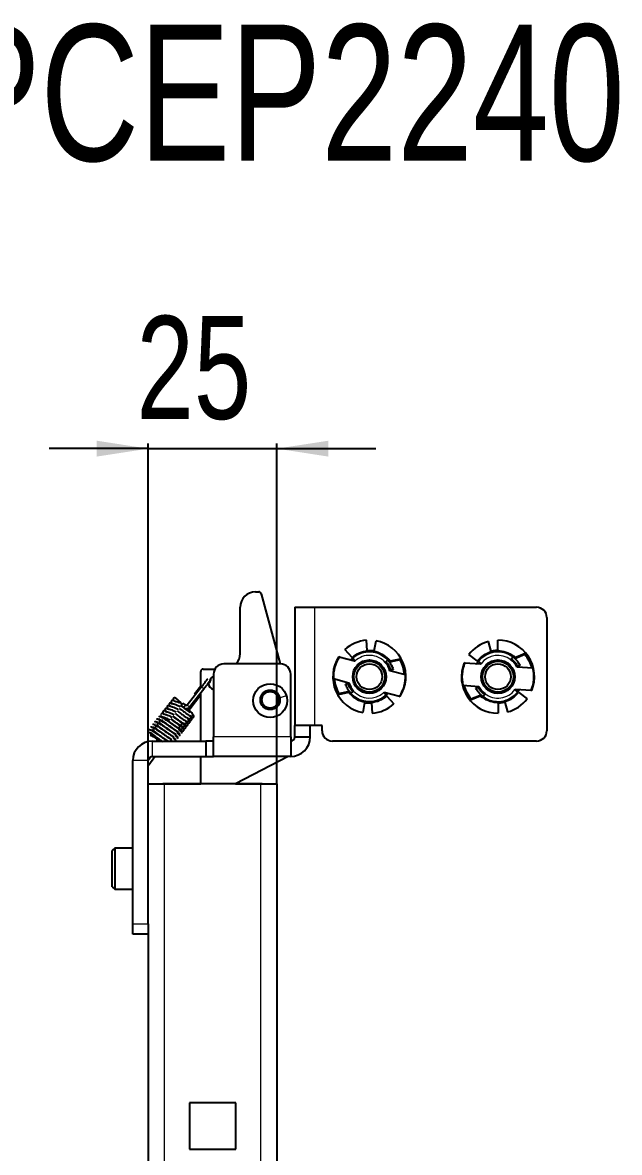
# Model space of a CAD drawing. Header units: millimetres. Extents: x -415 to 617, y -456 to 1988.
# Drawn here: x 99.2 to 215.2, y 1768.7 to 1988.2 of the extents above; entities that cross this region are included whole.
import ezdxf

# ---------------------------------------------------------------- set-up
doc = ezdxf.new("R2010")
doc.units = ezdxf.units.MM
doc.layers.add('FORMAT', color=7, linetype='Continuous')
doc.styles.add('SLDTEXTSTYLE0', font='TXT', dxfattribs={"width": 0.75})
doc.dimstyles.new('SLDDIMSTYLE1', dxfattribs={"dimtxt": 20, "dimasz": 10, "dimexe": 0, "dimexo": 0.0625, "dimgap": 5, "dimtad": 2, "dimdec": 1, "dimrnd": 1e-09, "dimzin": 12, "dimdsep": 46, "dimtxsty": 'SLDTEXTSTYLE0', "dimsah": 1, "dimcen": 0.09, "dimadec": 0, "dimazin": 3, "dimtfac": 1, "dimtmove": 0, "dimatfit": 0, "dimfxl": 0, "dimfrac": 2, "dimtolj": 1, "dimtzin": 12, "dimarcsym": 0})

# ---------------------------------------------------------------- blocks, each defined once
blk = doc.blocks.new('_D_6')
at = {"layer": 'FORMAT'}
for p, q in [((123.6, 1840.35), (123.6, 1906.46)), ((148.6, 1840.35), (148.6, 1906.46)), ((123.6, 1905.46), (104.37, 1905.46)), ((123.6, 1905.46), (148.6, 1905.46)), ((148.6, 1905.46), (167.83, 1905.46))]:
    blk.add_line(p, q, dxfattribs=at)
for points in [[(123.6, 1905.46), (113.6, 1907), (113.6, 1903.92)], [(148.6, 1905.46), (158.6, 1903.92), (158.6, 1907)]]:
    blk.add_solid(points, dxfattribs=at)
at = {"layer": 'FORMAT', "insert": (121.32, 1931.24), "char_height": 20, "attachment_point": 1, "style": 'SLDTEXTSTYLE0'}
blk.add_mtext('25', dxfattribs=at)

msp = doc.modelspace()

# ---------------------------------------------------------------- linework, layer by layer
at = {"color": 7, "linetype": 'Continuous', "lineweight": 25}
for p, q in [((144.48, 1877.64), (145.1, 1877.64)), ((145.58, 1877.27), (149.25, 1863.64)), ((141.48, 1865.64), (141.48, 1874.64)), ((152.1, 1874.64), (152.1, 1851.64)), ((152.1, 1874.64), (155.9, 1874.64)), ((155.9, 1874.64), (199.1, 1874.64)), ((201.1, 1872.64), (201.1, 1850.64)), ((163.22, 1864.89), (161.84, 1866.42)), ((166.19, 1866.24), (166.04, 1868.22)), ((167.48, 1866.2), (166.25, 1866.26)), ((167.53, 1866.17), (167.89, 1868.12)), ((190.26, 1866.07), (189.73, 1867.99)), ((191.52, 1866.27), (190.3, 1866.11)), ((191.58, 1866.25), (191.57, 1868.24)), ((160.76, 1864.93), (160.64, 1865.01)), ((163.72, 1864.14), (160.72, 1864.94)), ((162.92, 1864.35), (163.35, 1864.74)), ((163.22, 1864.89), (163.35, 1864.74)), ((163.35, 1864.74), (163.82, 1864.22)), ((163.69, 1864.37), (163.49, 1864.2)), ((170.2, 1864.39), (169.68, 1863.92)), ((169.79, 1864.02), (169.84, 1864.03)), ((170.35, 1864.52), (170.2, 1864.39)), ((170.35, 1864.52), (170.62, 1864.2)), ((170.37, 1864.14), (172.67, 1864.63)), ((172.56, 1864.41), (170.49, 1863.96)), ((172.56, 1864.41), (172.67, 1864.63)), ((187.58, 1864.2), (185.95, 1865.44)), ((187.38, 1863.61), (187.74, 1864.08)), ((187.58, 1864.2), (187.74, 1864.08)), ((187.74, 1864.08), (188.3, 1863.66)), ((194.54, 1865), (194.11, 1864.44)), ((194.2, 1864.56), (194.25, 1864.58)), ((194.41, 1864.43), (194.22, 1864.35)), ((194.66, 1865.16), (194.54, 1865)), ((194.66, 1865.16), (194.98, 1864.89)), ((194.75, 1864.79), (196.91, 1865.7)), ((196.85, 1865.46), (194.9, 1864.64)), ((196.85, 1865.46), (196.91, 1865.7)), ((133.8, 1858.97), (133.8, 1862.14)), ((134.3, 1862.64), (136.57, 1862.64)), ((149.3, 1863.64), (138.3, 1863.64)), ((169.97, 1863.85), (169.77, 1863.81)), ((173.59, 1861.5), (170.58, 1862.3)), ((171.24, 1862.56), (170.76, 1862.41)), ((185.16, 1863.78), (185.03, 1863.83)), ((188.22, 1863.55), (185.12, 1863.78)), ((188.14, 1863.78), (187.98, 1863.57)), ((188.22, 1863.71), (188.07, 1863.56)), ((198.4, 1862.79), (195.3, 1863.02)), ((195.89, 1863.4), (195.45, 1863.16)), ((136.3, 1861.64), (136.3, 1849.44)), ((151.3, 1849.44), (151.3, 1861.64)), ((159.61, 1860.79), (162.61, 1859.98)), ((161.96, 1859.72), (162.44, 1859.87)), ((133.95, 1859.16), (131.16, 1855.63)), ((131.63, 1855.26), (134.42, 1858.79)), ((131.78, 1854.95), (133.8, 1857.68)), ((133.8, 1859.28), (132.58, 1857.74)), ((133.8, 1848.64), (133.8, 1858)), ((134.42, 1858.79), (134.42, 1858.79)), ((162.83, 1858.14), (160.53, 1857.65)), ((160.53, 1857.65), (160.63, 1857.88)), ((160.63, 1857.88), (162.71, 1858.32)), ((162.85, 1857.76), (162.58, 1858.09)), ((162.85, 1857.76), (162.99, 1857.89)), ((162.99, 1857.89), (163.51, 1858.36)), ((163.23, 1858.43), (163.42, 1858.47)), ((163.4, 1858.26), (163.35, 1858.25)), ((169.84, 1857.54), (169.38, 1858.06)), ((169.47, 1858.15), (172.48, 1857.34)), ((169.51, 1857.91), (169.7, 1858.08)), ((170.28, 1857.93), (169.84, 1857.54)), ((169.98, 1857.39), (169.84, 1857.54)), ((169.98, 1857.39), (171.35, 1855.87)), ((172.43, 1857.35), (172.55, 1857.28)), ((184.79, 1859.5), (187.9, 1859.26)), ((188.45, 1857.49), (186.28, 1856.59)), ((186.34, 1856.83), (188.3, 1857.65)), ((187.3, 1858.89), (187.75, 1859.12)), ((188.54, 1857.12), (188.21, 1857.39)), ((188.66, 1857.28), (189.08, 1857.84)), ((188.79, 1857.85), (188.97, 1857.93)), ((188.99, 1857.72), (188.94, 1857.7)), ((195.46, 1858.2), (194.9, 1858.63)), ((194.97, 1858.57), (195.13, 1858.72)), ((194.98, 1858.73), (198.08, 1858.5)), ((195.06, 1858.51), (195.22, 1858.71)), ((195.81, 1858.67), (195.46, 1858.2)), ((195.62, 1858.08), (195.46, 1858.2)), ((195.62, 1858.08), (197.25, 1856.84)), ((198.04, 1858.5), (198.17, 1858.45)), ((130.04, 1855.5), (130.43, 1855.19)), ((130.8, 1855.66), (130.41, 1855.97)), ((130.43, 1855.19), (130.51, 1855.13)), ((130.88, 1855.6), (130.8, 1855.66)), ((131.16, 1855.63), (131.16, 1855.63)), ((165.67, 1856.11), (165.31, 1854.16)), ((165.72, 1856.08), (166.95, 1856.02)), ((167, 1856.04), (167.16, 1854.06)), ((186.28, 1856.59), (186.34, 1856.83)), ((188.54, 1857.12), (188.66, 1857.28)), ((191.62, 1856.03), (191.62, 1854.04)), ((191.67, 1856.01), (192.89, 1856.17)), ((192.94, 1856.21), (193.46, 1854.29)), ((125.67, 1852.99), (125.72, 1852.94)), ((126.12, 1853.88), (126.07, 1853.84)), ((126.08, 1853.5), (126.13, 1853.45)), ((126.76, 1852.94), (126.75, 1853.08)), ((124.06, 1850.95), (124.11, 1850.9)), ((124.47, 1851.46), (124.51, 1851.41)), ((124.87, 1851.97), (124.92, 1851.92)), ((125.16, 1850.89), (125.14, 1851.04)), ((125.27, 1852.48), (125.32, 1852.43)), ((125.56, 1851.4), (125.54, 1851.55)), ((125.96, 1851.91), (125.94, 1852.06)), ((126.36, 1852.42), (126.34, 1852.57)), ((155.9, 1851.64), (152.1, 1851.64)), ((152.1, 1849.44), (152.1, 1851.64)), ((155.1, 1849.44), (155.1, 1851.64)), ((157.4, 1851.64), (155.9, 1851.64)), ((157.4, 1850.64), (157.4, 1851.64)), ((123.66, 1850.44), (123.71, 1850.39)), ((123.98, 1849.87), (124.03, 1849.83)), ((124.4, 1848.64), (134.8, 1848.64)), ((124.76, 1850.38), (124.74, 1850.52)), ((124.9, 1849.31), (125.29, 1849)), ((125.27, 1848.78), (125.38, 1848.69)), ((125.29, 1849), (125.37, 1848.94)), ((125.4, 1848.66), (125.39, 1848.64)), ((126.02, 1848.64), (126.03, 1848.79)), ((128.21, 1848.62), (128.1, 1848.68)), ((128.18, 1848.69), (128.34, 1848.6)), ((129.55, 1850.14), (129.72, 1850.05)), ((134.8, 1848.64), (134.8, 1845.64)), ((136.3, 1848.64), (134.8, 1848.64)), ((136.3, 1845.64), (136.3, 1849.44)), ((151.3, 1849.44), (151.3, 1845.64)), ((152.1, 1849.44), (155.1, 1849.44)), ((199.1, 1848.64), (159.4, 1848.64)), ((120.6, 1813.14), (120.6, 1844.84)), ((124.12, 1845.59), (123.6, 1844.89)), ((123.6, 1813.14), (123.6, 1844.84)), ((123.66, 1845.16), (123.92, 1845.48)), ((123.71, 1844.03), (124.9, 1845.63)), ((124.4, 1845.64), (134.8, 1845.64)), ((133.8, 1840.34), (133.8, 1845.64)), ((134.8, 1845.64), (136.3, 1845.64)), ((151.3, 1845.64), (136.3, 1845.64)), ((150.8, 1845.64), (140.56, 1840.34)), ((123.6, 1843.88), (123.71, 1844.03)), ((123.71, 1844.03), (123.71, 1844.03)), ((123.6, 1840.34), (126.7, 1840.34)), ((126.7, 1840.35), (126.45, 1840.34)), ((126.7, 1840.35), (133.8, 1840.35)), ((145.5, 1840.34), (126.7, 1840.34)), ((140.58, 1840.35), (145.5, 1840.35)), ((145.5, 1840.34), (148.6, 1840.34)), ((148.6, 1840.34), (148.6, -231.28)), ((117.1, 1827.84), (116.6, 1827.34)), ((116.6, 1820.34), (116.6, 1827.34)), ((120.6, 1827.84), (117.1, 1827.84)), ((117.1, 1827.84), (117.1, 1819.84)), ((116.6, 1820.34), (117.1, 1819.84)), ((117.1, 1819.84), (120.6, 1819.84)), ((120.6, 1811.14), (120.6, 1813.14)), ((123.6, 1813.14), (123.6, 1811.14)), ((123.6, 1811.14), (120.6, 1811.14)), ((123.6, 1811.14), (123.6, -223.66)), ((140.6, 1778.34), (131.6, 1778.34)), ((131.6, 1778.34), (131.6, 1769.34)), ((140.6, 1769.34), (140.6, 1778.34)), ((131.6, 1769.34), (140.6, 1769.34))]:
    msp.add_line(p, q, dxfattribs=at)
at = {"color": 8, "linetype": 'Continuous', "lineweight": 18}
for p, q in [((155.9, 1874.64), (155.9, 1851.64)), ((133.95, 1859.16), (133.95, 1859.16)), ((149.15, 1857.07), (150.46, 1857.48)), ((124.4, 1845.64), (124.4, 1848.64)), ((151.3, 1849.44), (136.3, 1849.44)), ((123.6, 1844.84), (120.6, 1844.84)), ((126.7, 1840.34), (126.7, 1840.35)), ((126.7, 1840.34), (126.7, -219.03)), ((145.5, 1840.34), (145.5, 1840.35)), ((145.5, -234.18), (145.5, 1840.34)), ((120.6, 1813.14), (123.6, 1813.14))]:
    msp.add_line(p, q, dxfattribs=at)
at = {"color": 7, "linetype": 'Continuous', "lineweight": 25, "flags": 128}
for points in [[(130.04, 1855.5), (130.04, 1855.53), (130.06, 1855.59), (130.12, 1855.67), (130.18, 1855.77), (130.26, 1855.85), (130.33, 1855.92), (130.38, 1855.96), (130.41, 1855.97), (130.41, 1855.97)], [(124.89, 1845.64), (124.9, 1845.63), (124.89, 1845.64)]]:
    msp.add_lwpolyline(points, dxfattribs=at)
at = {"color": 8, "linetype": 'Continuous', "lineweight": 18, "flags": 128}
for points in [[(130.43, 1855.19), (130.43, 1855.19), (130.45, 1855.2), (130.49, 1855.25), (130.56, 1855.33), (130.63, 1855.41), (130.7, 1855.51), (130.76, 1855.58), (130.79, 1855.64), (130.8, 1855.66), (130.8, 1855.66)], [(125.4, 1848.66), (125.4, 1848.66), (125.42, 1848.64)]]:
    msp.add_lwpolyline(points, dxfattribs=at)
at = {"color": 7, "linetype": 'Continuous', "lineweight": 25}
for centre, radius in [((166.6, 1861.14), 3.25), ((166.6, 1861.14), 3), ((191.6, 1861.14), 3.25), ((191.6, 1861.14), 3), ((166.6, 1861.14), 2.5), ((191.6, 1861.14), 2.5), ((147.31, 1856.49), 3.3), ((147.3, 1856.64), 1.9), ((147.3, 1856.64), 1.61)]:
    msp.add_circle(centre, radius, dxfattribs=at)
for centre, radius, start, end in [((144.48, 1874.64), 3, 90, 180), ((145.1, 1877.14), 0.5, 15.0795, 90), ((199.1, 1872.64), 2, 0, 90), ((166.6, 1861.14), 7.1, 94.5192, 132.0192), ((166.6, 1861.14), 7.1, 327.0192, 79.5192), ((191.6, 1861.14), 7.1, 105.2121, 142.7121), ((191.6, 1861.14), 7.1, 337.7121, 90.2121), ((138.48, 1865.64), 3, 318.1897, 0), ((166.6, 1861.14), 7.1, 147.0192, 259.5192), ((166.6, 1861.14), 7, 147.1321, 182.9064), ((166.6, 1861.14), 4.85, 42.0192, 132.0192), ((166.6, 1861.14), 4.15, 132.0192, 133.8162), ((166.6, 1861.14), 4.15, 16.2223, 42.0192), ((166.6, 1861.14), 6.8, 3.4511, 28.6836), ((166.6, 1861.14), 7, 2.9064, 29.9064), ((191.6, 1861.14), 4.85, 52.7121, 142.7121), ((191.6, 1861.14), 4.15, 26.9151, 52.7121), ((191.6, 1861.14), 6.8, 14.1439, 39.3765), ((191.6, 1861.14), 7, 13.5992, 40.5992), ((134.3, 1862.14), 0.5, 90, 180), ((138.3, 1861.64), 2, 90, 180), ((149.3, 1861.64), 2, 0, 90), ((191.6, 1861.14), 7.1, 157.7121, 270.2121), ((191.6, 1861.14), 7, 157.825, 193.5992), ((191.6, 1861.14), 4.15, 142.7121, 144.5091), ((191.6, 1861.14), 7, 337.825, 13.5992), ((136.55, 1859.89), 1.25, 180, 258.463), ((136.55, 1859.89), 1.25, 101.537, 137.2226), ((166.6, 1861.14), 7, 182.9064, 209.9064), ((166.6, 1861.14), 6.8, 183.4511, 208.6836), ((166.6, 1861.14), 4.15, 196.2223, 222.0192), ((166.6, 1861.14), 7, 327.1321, 2.9064), ((135.2, 1860.83), 4.05, 229.7314, 232.4533), ((166.6, 1861.14), 4.85, 222.0192, 312.0192), ((166.6, 1861.14), 4.15, 312.0192, 313.8162), ((191.6, 1861.14), 7, 193.5992, 220.5992), ((191.6, 1861.14), 6.8, 194.1439, 219.3765), ((191.6, 1861.14), 4.15, 206.9151, 232.7121), ((191.6, 1861.14), 4.85, 232.7121, 322.7121), ((191.6, 1861.14), 4.15, 322.7121, 324.5091), ((166.6, 1861.14), 7.1, 274.5192, 312.0192), ((191.6, 1861.14), 7.1, 285.2121, 322.7121), ((124.4, 1844.84), 3.8, 90, 180), ((151.3, 1849.44), 0.8, 270, 0), ((151.3, 1849.44), 3.8, 270, 0), ((159.4, 1850.64), 2, 180, 270), ((199.1, 1850.64), 2, 270, 0), ((124.4, 1844.84), 0.8, 90, 180), ((145.5, 1837.25), 3.1, 85.3967, 90)]:
    msp.add_arc(centre, radius, start, end, dxfattribs=at)
at = {"color": 8, "linetype": 'Continuous', "lineweight": 18}
for centre, radius, start, end in [((166.6, 1861.14), 5.05, 94.5192, 132.0192), ((191.6, 1861.14), 5.05, 52.7121, 90.2121), ((166.6, 1861.14), 4.15, 42.0192, 132.0192), ((166.6, 1861.14), 5.05, 42.0192, 79.5192), ((191.6, 1861.14), 5.05, 105.2121, 142.7121), ((191.6, 1861.14), 4.15, 52.7121, 142.7121), ((145, 1872.66), 17.44, 230.7113, 232.6809), ((166.6, 1861.14), 5.05, 222.0192, 259.5192), ((166.6, 1861.14), 4.15, 222.0192, 312.0192), ((166.6, 1861.14), 5.05, 274.5192, 312.0192), ((191.6, 1861.14), 4.15, 232.7121, 322.7121), ((191.6, 1861.14), 5.05, 285.2121, 322.7121), ((128.53, 1857.08), 2.78, 315.5111, 327.8892), ((142.07, 1868.96), 17.22, 230.7026, 232.6978), ((137.33, 1862.88), 9.69, 233.0415, 235.052), ((191.6, 1861.14), 5.05, 232.7121, 270.2121), ((126.31, 1853.69), 0.295, 115.8344, 267.3472), ((124.31, 1850.04), 1.43, 313.3522, 323.8809), ((124.37, 1849.99), 1.45, 313.3721, 323.9619), ((125.25, 1846.31), 2.75, 233.1851, 236.0311)]:
    msp.add_arc(centre, radius, start, end, dxfattribs=at)
at = {"color": 7, "linetype": 'Continuous', "lineweight": 25}
for points, knots in [([(166.05, 1865.96), (166.09, 1866.1), (166.14, 1866.27), (166.23, 1866.21), (166.25, 1866.2)], [0, 0, 0, 0, 0.832234, 1, 1, 1, 1]), ([(167.65, 1865.88), (167.62, 1866.02), (167.59, 1866.2), (167.49, 1866.15), (167.47, 1866.14)], [0, 0, 0, 0, 0.832234, 1, 1, 1, 1]), ([(191.75, 1865.99), (191.7, 1866.13), (191.63, 1866.3), (191.54, 1866.23), (191.53, 1866.21)], [0, 0, 0, 0, 0.832234, 1, 1, 1, 1]), ([(169.83, 1864.05), (170.05, 1863.77), (170.44, 1863.27), (170.66, 1862.68), (170.76, 1862.41)], [0, 0, 0, 0, 0.559785, 1, 1, 1, 1]), ([(170.2, 1864.39), (170.44, 1864.07), (170.87, 1863.51), (171.12, 1862.85), (171.24, 1862.56)], [0, 0, 0, 0, 0.559866, 1, 1, 1, 1]), ([(190.16, 1865.77), (190.18, 1865.92), (190.19, 1866.1), (190.3, 1866.06), (190.31, 1866.05)], [0, 0, 0, 0, 0.8322341, 1, 1, 1, 1]), ([(194.23, 1864.6), (194.5, 1864.37), (194.98, 1863.95), (195.3, 1863.4), (195.45, 1863.16)], [0, 0, 0, 0, 0.559785, 1, 1, 1, 1]), ([(194.54, 1865), (194.83, 1864.73), (195.35, 1864.26), (195.73, 1863.66), (195.89, 1863.4)], [0, 0, 0, 0, 0.559866, 1, 1, 1, 1]), ([(135.1, 1860.7), (135.08, 1860.67), (135, 1860.55), (134.73, 1860.18), (134.35, 1859.67), (134.07, 1859.31), (133.95, 1859.16)], [0, 0, 0, 0, 0.120445, 0.428404, 0.764758, 1, 1, 1, 1]), ([(134.42, 1858.79), (134.51, 1858.9), (134.77, 1859.23), (135.18, 1859.76), (135.55, 1860.28), (135.7, 1860.51), (135.76, 1860.63), (135.78, 1860.69), (135.79, 1860.77), (135.78, 1860.83), (135.77, 1860.85)], [0, 0, 0, 0, 0.122972, 0.357795, 0.597296, 0.840144, 0.906241, 0.947144, 0.977555, 1, 1, 1, 1]), ([(135.31, 1859.77), (135.38, 1859.86), (135.58, 1860.14), (135.68, 1860.32), (135.74, 1860.43), (135.76, 1860.49), (135.77, 1860.56), (135.77, 1860.61), (135.76, 1860.64)], [0, 0, 0, 0, 0.243765, 0.698545, 0.834124, 0.900377, 0.952573, 1, 1, 1, 1]), ([(162.99, 1857.89), (162.76, 1858.21), (162.33, 1858.77), (162.07, 1859.43), (161.96, 1859.72)], [0, 0, 0, 0, 0.559866, 1, 1, 1, 1]), ([(163.37, 1858.23), (163.15, 1858.51), (162.75, 1859.01), (162.53, 1859.61), (162.44, 1859.87)], [0, 0, 0, 0, 0.559785, 1, 1, 1, 1]), ([(188.66, 1857.28), (188.37, 1857.55), (187.84, 1858.02), (187.47, 1858.62), (187.3, 1858.89)], [0, 0, 0, 0, 0.559866, 1, 1, 1, 1]), ([(188.96, 1857.68), (188.69, 1857.92), (188.22, 1858.33), (187.89, 1858.88), (187.75, 1859.12)], [0, 0, 0, 0, 0.559785, 1, 1, 1, 1]), ([(128, 1855.26), (127.94, 1855.31), (127.79, 1855.44), (127.54, 1855.53), (127.35, 1855.5), (127.27, 1855.38), (127.24, 1855.14), (127.38, 1854.96), (127.48, 1854.84)], [0, 0, 0, 0, 0.116662, 0.277125, 0.500752, 0.620068, 0.749961, 1, 1, 1, 1]), ([(128.4, 1855.77), (128.34, 1855.82), (128.2, 1855.95), (127.95, 1856.04), (127.75, 1856.01), (127.67, 1855.89), (127.64, 1855.65), (127.79, 1855.47), (127.88, 1855.35)], [0, 0, 0, 0, 0.116786, 0.27723, 0.500813, 0.620123, 0.750026, 1, 1, 1, 1]), ([(127.98, 1855.37), (128, 1855.37), (128.03, 1855.36), (128.34, 1855.31), (128.83, 1855.11), (129.23, 1854.91), (129.44, 1854.8)], [0, 0, 0, 0, 0.148836, 0.396558, 0.683727, 1, 1, 1, 1]), ([(128.73, 1856.34), (128.7, 1856.37), (128.58, 1856.48), (128.35, 1856.55), (128.16, 1856.52), (128.07, 1856.4), (128.04, 1856.16), (128.19, 1855.98), (128.28, 1855.87)], [0, 0, 0, 0, 0.073377, 0.241712, 0.476268, 0.601454, 0.737769, 1, 1, 1, 1]), ([(128.39, 1855.88), (128.4, 1855.88), (128.44, 1855.87), (128.75, 1855.81), (129.23, 1855.62), (129.63, 1855.42), (129.84, 1855.31)], [0, 0, 0, 0, 0.149242, 0.397523, 0.685271, 1, 1, 1, 1]), ([(130.09, 1855.8), (129.85, 1856.1), (129.51, 1856.55), (129.06, 1856.94), (128.75, 1857.06), (128.56, 1857.03), (128.47, 1856.91), (128.44, 1856.67), (128.59, 1856.49), (128.68, 1856.38)], [0, 0, 0, 0, 0.298435, 0.437746, 0.539892, 0.682205, 0.758172, 0.840902, 1, 1, 1, 1]), ([(128.78, 1856.4), (128.77, 1856.4), (128.75, 1856.38), (128.85, 1856.39), (129.15, 1856.32), (129.47, 1856.2), (129.68, 1856.1), (129.7, 1856.09)], [0, 0, 0, 0, 0.021612, 0.277034, 0.594005, 0.961278, 1, 1, 1, 1]), ([(130.29, 1855.73), (130.17, 1855.84), (129.97, 1856.01), (129.8, 1856.16), (129.73, 1856.22)], [0, 0, 0, 0, 0.5956653, 1, 1, 1, 1]), ([(131.78, 1854.1), (131.76, 1854.13), (131.73, 1854.21), (131.5, 1854.38), (131.19, 1854.61), (130.85, 1854.85), (130.45, 1855.14), (130.16, 1855.35), (130.01, 1855.46)], [0, 0, 0, 0, 0.134267, 0.352185, 0.489336, 0.645657, 0.817803, 1, 1, 1, 1]), ([(130.51, 1855.13), (130.6, 1855.07), (130.77, 1854.97), (131.08, 1854.94), (131.37, 1855.02), (131.55, 1855.16), (131.62, 1855.25), (131.63, 1855.26)], [0, 0, 0, 0, 0.241852, 0.482958, 0.724075, 0.954441, 1, 1, 1, 1]), ([(131.16, 1855.63), (131.15, 1855.61), (131.11, 1855.58), (131.04, 1855.55), (130.96, 1855.56), (130.91, 1855.58), (130.89, 1855.6), (130.88, 1855.6)], [0, 0, 0, 0, 0.241711, 0.48172, 0.722059, 0.953296, 1, 1, 1, 1]), ([(165.55, 1856.41), (165.58, 1856.26), (165.61, 1856.08), (165.71, 1856.13), (165.72, 1856.14)], [0, 0, 0, 0, 0.832234, 1, 1, 1, 1]), ([(167.15, 1856.32), (167.11, 1856.18), (167.06, 1856.01), (166.96, 1856.07), (166.95, 1856.08)], [0, 0, 0, 0, 0.832234, 1, 1, 1, 1]), ([(191.45, 1856.29), (191.5, 1856.15), (191.56, 1855.99), (191.65, 1856.06), (191.67, 1856.07)], [0, 0, 0, 0, 0.832234, 1, 1, 1, 1]), ([(193.03, 1856.51), (193.02, 1856.36), (193, 1856.18), (192.9, 1856.23), (192.88, 1856.23)], [0, 0, 0, 0, 0.8322341, 1, 1, 1, 1]), ([(129.67, 1850.98), (129.64, 1851), (129.58, 1851.02), (129.39, 1851.14), (129.14, 1851.3), (128.81, 1851.53), (128.42, 1851.81), (127.95, 1852.15), (127.4, 1852.54), (126.82, 1852.91), (126.33, 1853.18), (125.97, 1853.34), (125.7, 1853.43), (125.68, 1853.36), (125.67, 1853.33)], [0, 0, 0, 0, 0.070834, 0.14046, 0.204799, 0.262083, 0.352331, 0.418393, 0.506857, 0.631338, 0.705759, 0.792061, 0.890442, 1, 1, 1, 1]), ([(125.69, 1852.96), (125.77, 1852.89), (125.93, 1852.76), (126.21, 1852.63), (126.34, 1852.57)], [0, 0, 0, 0, 0.505287, 1, 1, 1, 1]), ([(126.1, 1853.47), (126.18, 1853.4), (126.34, 1853.26), (126.74, 1853.09), (127.15, 1852.88), (127.46, 1852.7), (127.62, 1852.61)], [0, 0, 0, 0, 0.25864, 0.513489, 0.757273, 1, 1, 1, 1]), ([(126.5, 1853.92), (126.48, 1853.94), (126.43, 1853.97), (126.37, 1853.99), (126.3, 1853.99), (126.22, 1853.97), (126.15, 1853.94), (126.12, 1853.91), (126.11, 1853.9)], [0, 0, 0, 0, 0.16821, 0.334597, 0.492682, 0.639712, 0.895455, 1, 1, 1, 1]), ([(126.79, 1853.73), (126.72, 1853.79), (126.58, 1853.92), (126.35, 1854), (126.24, 1853.96), (126.19, 1853.95)], [0, 0, 0, 0, 0.263202, 0.622339, 1, 1, 1, 1]), ([(126.43, 1853.4), (126.39, 1853.38), (126.31, 1853.33), (126.41, 1853.34), (126.71, 1853.27), (127.21, 1853.08), (127.61, 1852.87), (127.83, 1852.76)], [0, 0, 0, 0, 0.186775, 0.339781, 0.529853, 0.7504, 1, 1, 1, 1]), ([(127.19, 1854.24), (127.13, 1854.3), (126.98, 1854.43), (126.73, 1854.51), (126.54, 1854.48), (126.46, 1854.36), (126.43, 1854.12), (126.57, 1853.95), (126.66, 1853.85)], [0, 0, 0, 0, 0.118567, 0.282042, 0.509898, 0.631431, 0.76371, 1, 1, 1, 1]), ([(126.77, 1853.84), (126.78, 1853.84), (126.82, 1853.84), (127.12, 1853.78), (127.61, 1853.59), (128.02, 1853.38), (128.23, 1853.27)], [0, 0, 0, 0, 0.147088, 0.393301, 0.678923, 1, 1, 1, 1]), ([(127.59, 1854.75), (127.53, 1854.81), (127.39, 1854.94), (127.14, 1855.02), (126.95, 1854.99), (126.86, 1854.87), (126.84, 1854.62), (126.98, 1854.45), (127.08, 1854.33)], [0, 0, 0, 0, 0.116537, 0.277021, 0.500692, 0.620012, 0.749896, 1, 1, 1, 1]), ([(127.17, 1854.35), (127.19, 1854.35), (127.22, 1854.35), (127.53, 1854.29), (128.02, 1854.09), (128.42, 1853.89), (128.63, 1853.78)], [0, 0, 0, 0, 0.148028, 0.394639, 0.680654, 1, 1, 1, 1]), ([(127.58, 1854.86), (127.59, 1854.86), (127.63, 1854.86), (127.93, 1854.8), (128.42, 1854.6), (128.83, 1854.4), (129.04, 1854.29)], [0, 0, 0, 0, 0.148432, 0.395597, 0.682188, 1, 1, 1, 1]), ([(128.03, 1852.95), (128.25, 1852.79), (128.68, 1852.48), (129.27, 1852.07), (129.71, 1851.77), (130.09, 1851.54), (130.32, 1851.43), (130.5, 1851.45), (130.6, 1851.53), (130.67, 1851.65), (130.66, 1851.81), (130.6, 1851.94), (130.46, 1852.07), (130.46, 1852.08)], [0, 0, 0, 0, 0.153363, 0.296153, 0.417346, 0.518269, 0.67301, 0.725203, 0.759423, 0.790284, 0.841817, 0.997129, 1, 1, 1, 1]), ([(130.02, 1851.72), (130.03, 1851.72), (130.07, 1851.76), (130.22, 1852.02), (130.11, 1852.16), (129.88, 1852.35), (129.57, 1852.58), (129.23, 1852.82), (128.83, 1853.11), (128.54, 1853.31), (128.4, 1853.42)], [0, 0, 0, 0, 0.06549, 0.304753, 0.416324, 0.564262, 0.657467, 0.763613, 0.880393, 1, 1, 1, 1]), ([(128.43, 1853.46), (128.66, 1853.29), (129.09, 1852.98), (129.67, 1852.57), (130.11, 1852.28), (130.49, 1852.04), (130.72, 1851.94), (130.9, 1851.96), (131, 1852.04), (131.07, 1852.16), (131.06, 1852.33), (131, 1852.45), (130.86, 1852.58), (130.86, 1852.59)], [0, 0, 0, 0, 0.154222, 0.297017, 0.418176, 0.519128, 0.673905, 0.726098, 0.760317, 0.791174, 0.842698, 0.998007, 1, 1, 1, 1]), ([(128.84, 1853.97), (129.06, 1853.8), (129.49, 1853.49), (130.08, 1853.08), (130.52, 1852.78), (130.9, 1852.55), (131.13, 1852.45), (131.3, 1852.47), (131.4, 1852.55), (131.47, 1852.67), (131.46, 1852.84), (131.4, 1852.96), (131.27, 1853.09), (131.26, 1853.1)], [0, 0, 0, 0, 0.15508, 0.29788, 0.419005, 0.519987, 0.674799, 0.726992, 0.761209, 0.792065, 0.843578, 0.998885, 1, 1, 1, 1]), ([(129.24, 1854.48), (129.47, 1854.31), (129.9, 1854), (130.49, 1853.59), (130.92, 1853.29), (131.3, 1853.06), (131.53, 1852.96), (131.71, 1852.98), (131.81, 1853.06), (131.87, 1853.18), (131.86, 1853.35), (131.81, 1853.47), (131.67, 1853.61), (131.67, 1853.61)], [0, 0, 0, 0, 0.155938, 0.298743, 0.419834, 0.520845, 0.675692, 0.727886, 0.762101, 0.792954, 0.844457, 0.999762, 1, 1, 1, 1]), ([(129.64, 1854.99), (129.87, 1854.82), (130.3, 1854.51), (130.89, 1854.1), (131.33, 1853.8), (131.71, 1853.57), (131.94, 1853.47), (132.11, 1853.49), (132.21, 1853.57), (132.28, 1853.69), (132.27, 1853.86), (132.1, 1854.11), (131.69, 1854.51), (131.32, 1854.84), (131.16, 1854.98)], [0, 0, 0, 0, 0.1205359, 0.230319, 0.3233794, 0.4010551, 0.5201186, 0.5602418, 0.5865433, 0.6102589, 0.649844, 0.7692325, 0.8974855, 1, 1, 1, 1]), ([(131.45, 1852.78), (131.45, 1852.78), (131.62, 1852.69), (131.76, 1852.64), (131.94, 1852.67), (132.04, 1852.75), (132.1, 1852.87), (132.09, 1853.03), (131.98, 1853.18), (131.89, 1853.29)], [0, 0, 0, 0, 0.004376, 0.328637, 0.438627, 0.511376, 0.576808, 0.684045, 1, 1, 1, 1]), ([(131.47, 1854.7), (131.48, 1854.71), (131.59, 1854.74), (131.69, 1854.84), (131.77, 1854.93), (131.78, 1854.95)], [0, 0, 0, 0, 0.133594, 0.857024, 1, 1, 1, 1]), ([(131.85, 1853.3), (131.98, 1853.24), (132.15, 1853.16), (132.32, 1853.19), (132.42, 1853.27), (132.49, 1853.39), (132.47, 1853.56), (132.37, 1853.73), (132.16, 1853.92), (132.1, 1853.97)], [0, 0, 0, 0, 0.285253, 0.383035, 0.447706, 0.505871, 0.601187, 0.885791, 1, 1, 1, 1]), ([(127.3, 1848.64), (127.23, 1848.68), (127.1, 1848.77), (126.78, 1848.99), (126.39, 1849.27), (125.92, 1849.61), (125.36, 1850), (124.79, 1850.37), (124.3, 1850.64), (123.95, 1850.8), (123.69, 1850.88), (123.67, 1850.81), (123.66, 1850.78)], [0, 0, 0, 0, 0.062108, 0.129924, 0.236653, 0.315079, 0.419967, 0.567307, 0.655413, 0.757825, 0.874412, 1, 1, 1, 1]), ([(128.05, 1848.94), (128.03, 1848.96), (127.97, 1848.98), (127.77, 1849.11), (127.52, 1849.27), (127.19, 1849.5), (126.8, 1849.78), (126.32, 1850.12), (125.77, 1850.51), (125.2, 1850.88), (124.71, 1851.15), (124.36, 1851.31), (124.09, 1851.39), (124.07, 1851.32), (124.06, 1851.29)], [0, 0, 0, 0, 0.073219, 0.142955, 0.207336, 0.264609, 0.354761, 0.420957, 0.509511, 0.633948, 0.708354, 0.794802, 0.893243, 1, 1, 1, 1]), ([(128.46, 1849.45), (128.43, 1849.47), (128.37, 1849.49), (128.17, 1849.62), (127.93, 1849.78), (127.59, 1850.01), (127.2, 1850.28), (126.73, 1850.63), (126.18, 1851.02), (125.61, 1851.38), (125.11, 1851.65), (124.76, 1851.82), (124.5, 1851.9), (124.47, 1851.83), (124.46, 1851.8)], [0, 0, 0, 0, 0.072622, 0.142331, 0.206702, 0.263977, 0.354153, 0.420316, 0.508847, 0.633296, 0.707705, 0.794116, 0.892543, 1, 1, 1, 1]), ([(124.55, 1850.96), (124.52, 1850.92), (124.48, 1850.86), (124.67, 1850.58), (125.01, 1850.31), (125.46, 1850), (125.99, 1849.62), (126.53, 1849.23), (126.99, 1848.91), (127.24, 1848.74), (127.33, 1848.68), (127.34, 1848.68)], [0, 0, 0, 0, 0.175544, 0.32281, 0.440155, 0.530953, 0.646365, 0.797463, 0.890809, 0.997094, 1, 1, 1, 1]), ([(124.74, 1851.24), (124.75, 1851.23), (124.84, 1851.16), (125, 1851.1), (125.14, 1851.04)], [0, 0, 0, 0, 0.061642, 1, 1, 1, 1]), ([(128.86, 1849.96), (128.83, 1849.98), (128.78, 1850), (128.58, 1850.12), (128.33, 1850.29), (128, 1850.52), (127.61, 1850.79), (127.14, 1851.13), (126.58, 1851.52), (126.01, 1851.89), (125.52, 1852.16), (125.16, 1852.33), (124.9, 1852.41), (124.88, 1852.34), (124.86, 1852.31)], [0, 0, 0, 0, 0.072026, 0.141707, 0.206067, 0.263346, 0.353545, 0.419675, 0.508183, 0.632643, 0.707056, 0.793431, 0.891842, 1, 1, 1, 1]), ([(124.95, 1851.47), (124.93, 1851.43), (124.88, 1851.37), (125.08, 1851.09), (125.42, 1850.82), (125.87, 1850.5), (126.4, 1850.13), (126.93, 1849.74), (127.4, 1849.41), (127.76, 1849.17), (128.06, 1848.98), (128.15, 1848.93), (128.2, 1848.91)], [0, 0, 0, 0, 0.1427499, 0.2619936, 0.3570662, 0.4306182, 0.5240847, 0.6464493, 0.7220785, 0.8081681, 0.9021378, 1, 1, 1, 1]), ([(125.14, 1851.75), (125.15, 1851.74), (125.24, 1851.67), (125.4, 1851.61), (125.54, 1851.55)], [0, 0, 0, 0, 0.062159, 1, 1, 1, 1]), ([(129.26, 1850.47), (129.23, 1850.49), (129.18, 1850.51), (128.98, 1850.63), (128.74, 1850.8), (128.41, 1851.02), (128.02, 1851.3), (127.54, 1851.64), (126.99, 1852.03), (126.42, 1852.4), (125.93, 1852.67), (125.57, 1852.83), (125.3, 1852.92), (125.28, 1852.85), (125.27, 1852.82)], [0, 0, 0, 0, 0.07143, 0.141083, 0.205433, 0.262714, 0.352938, 0.419034, 0.50752, 0.631991, 0.706407, 0.792746, 0.891142, 1, 1, 1, 1]), ([(125.36, 1851.98), (125.33, 1851.94), (125.28, 1851.88), (125.48, 1851.6), (125.83, 1851.33), (126.27, 1851.01), (126.8, 1850.63), (127.34, 1850.25), (127.8, 1849.92), (128.16, 1849.68), (128.46, 1849.49), (128.56, 1849.44), (128.6, 1849.42)], [0, 0, 0, 0, 0.143336, 0.262559, 0.357673, 0.431245, 0.524711, 0.647074, 0.722736, 0.80884, 0.9028, 1, 1, 1, 1]), ([(125.55, 1852.26), (125.55, 1852.26), (125.64, 1852.18), (125.8, 1852.12), (125.94, 1852.06)], [0, 0, 0, 0, 0.062662, 1, 1, 1, 1]), ([(125.76, 1852.49), (125.73, 1852.45), (125.69, 1852.39), (125.89, 1852.1), (126.23, 1851.84), (126.68, 1851.52), (127.21, 1851.14), (127.74, 1850.76), (128.21, 1850.43), (128.57, 1850.19), (128.87, 1850), (128.96, 1849.95), (129.01, 1849.93)], [0, 0, 0, 0, 0.1439216, 0.2631249, 0.3582809, 0.4318714, 0.5253369, 0.6476999, 0.7233932, 0.8095128, 0.9034626, 1, 1, 1, 1]), ([(126.15, 1852.84), (126.2, 1852.76), (126.29, 1852.62), (126.64, 1852.34), (127.09, 1852.03), (127.62, 1851.65), (128.15, 1851.26), (128.62, 1850.94), (128.98, 1850.7), (129.27, 1850.51), (129.36, 1850.46), (129.41, 1850.44)], [0, 0, 0, 0, 0.1370882, 0.2486553, 0.3349212, 0.4444563, 0.5878586, 0.6766041, 0.7775484, 0.8876401, 1, 1, 1, 1]), ([(127.63, 1852.44), (127.85, 1852.28), (128.28, 1851.97), (128.86, 1851.56), (129.3, 1851.26), (129.68, 1851.03), (129.92, 1850.92), (130.09, 1850.94), (130.19, 1851.02), (130.26, 1851.14), (130.26, 1851.3), (130.2, 1851.42), (130.06, 1851.56), (130.05, 1851.57)], [0, 0, 0, 0, 0.152505, 0.295288, 0.416515, 0.51741, 0.672115, 0.724307, 0.758529, 0.789392, 0.840935, 0.99625, 1, 1, 1, 1]), ([(129.62, 1851.21), (129.63, 1851.21), (129.67, 1851.25), (129.82, 1851.51), (129.71, 1851.66), (129.48, 1851.84), (129.16, 1852.07), (128.82, 1852.32), (128.42, 1852.6), (128.14, 1852.8), (128, 1852.91)], [0, 0, 0, 0, 0.065581, 0.305104, 0.416757, 0.564843, 0.658165, 0.764421, 0.881295, 1, 1, 1, 1]), ([(129.42, 1850.97), (129.48, 1850.94), (129.66, 1850.82), (129.97, 1850.65), (130.21, 1850.55), (130.39, 1850.58), (130.49, 1850.66), (130.55, 1850.78), (130.54, 1850.95), (130.48, 1851.06), (130.34, 1851.2), (130.34, 1851.2)], [0, 0, 0, 0, 0.072256, 0.233409, 0.481096, 0.565186, 0.620818, 0.670861, 0.752913, 0.997672, 1, 1, 1, 1]), ([(129.77, 1850.53), (129.8, 1850.55), (129.86, 1850.59), (129.77, 1850.81), (129.64, 1850.99), (129.53, 1851.12), (129.52, 1851.13)], [0, 0, 0, 0, 0.332523, 0.65538, 0.968405, 1, 1, 1, 1]), ([(129.96, 1850.61), (129.93, 1850.62), (129.87, 1850.64), (129.71, 1850.73), (129.57, 1850.82), (129.52, 1850.85)], [0, 0, 0, 0, 0.410841, 0.814741, 1, 1, 1, 1]), ([(129.59, 1851.01), (129.61, 1851), (129.66, 1850.99), (129.69, 1850.97), (129.7, 1850.95)], [0, 0, 0, 0, 0.426986, 1, 1, 1, 1]), ([(130.25, 1851.24), (130.27, 1851.23), (130.44, 1851.13), (130.6, 1851.08), (130.78, 1851.1), (130.87, 1851.18), (130.94, 1851.3), (130.93, 1851.47), (130.87, 1851.59), (130.73, 1851.72), (130.73, 1851.72)], [0, 0, 0, 0, 0.026667, 0.341775, 0.448732, 0.519486, 0.583132, 0.687475, 0.998784, 1, 1, 1, 1]), ([(130.65, 1851.75), (130.66, 1851.75), (130.83, 1851.65), (130.98, 1851.6), (131.16, 1851.63), (131.26, 1851.7), (131.33, 1851.82), (131.32, 1851.99), (131.2, 1852.13), (131.12, 1852.24)], [0, 0, 0, 0, 0.019383, 0.33748, 0.445428, 0.516833, 0.581062, 0.68635, 1, 1, 1, 1]), ([(131.05, 1852.27), (131.06, 1852.26), (131.22, 1852.17), (131.37, 1852.12), (131.55, 1852.15), (131.65, 1852.22), (131.71, 1852.35), (131.71, 1852.51), (131.59, 1852.66), (131.5, 1852.76)], [0, 0, 0, 0, 0.0119545, 0.3331035, 0.442062, 0.5141322, 0.5789571, 0.6852096, 1, 1, 1, 1]), ([(123.68, 1850.41), (123.76, 1850.34), (123.92, 1850.2), (124.2, 1850.08), (124.34, 1850.01)], [0, 0, 0, 0, 0.5131341, 1, 1, 1, 1]), ([(124, 1849.84), (124.09, 1849.77), (124.25, 1849.64), (124.54, 1849.53), (124.68, 1849.47)], [0, 0, 0, 0, 0.5148804, 1, 1, 1, 1]), ([(124.13, 1850.31), (124.12, 1850.31), (124.12, 1850.27), (124.28, 1850.06), (124.61, 1849.81), (125.06, 1849.49), (125.58, 1849.11), (126.05, 1848.78), (126.3, 1848.6), (126.36, 1848.56)], [0, 0, 0, 0, 0.012735, 0.231791, 0.406235, 0.541237, 0.712882, 0.937603, 1, 1, 1, 1]), ([(124.44, 1849.75), (124.44, 1849.75), (124.43, 1849.71), (124.59, 1849.52), (124.92, 1849.28), (125.21, 1849.09), (125.33, 1849.01)], [0, 0, 0, 0, 0.016293, 0.431071, 0.761426, 1, 1, 1, 1]), ([(125.37, 1848.94), (125.38, 1848.92), (125.42, 1848.89), (125.44, 1848.81), (125.44, 1848.74), (125.42, 1848.68), (125.4, 1848.66), (125.4, 1848.66)], [0, 0, 0, 0, 0.241895, 0.484471, 0.726557, 0.955709, 1, 1, 1, 1]), ([(127.98, 1848.97), (128, 1848.96), (128.04, 1848.95), (128.07, 1848.93), (128.09, 1848.91)], [0, 0, 0, 0, 0.425063, 1, 1, 1, 1]), ([(128.2, 1848.64), (128.19, 1848.68), (128.17, 1848.76), (128.06, 1848.89), (128.01, 1848.96)], [0, 0, 0, 0, 0.504298, 1, 1, 1, 1]), ([(128.39, 1849.48), (128.4, 1849.47), (128.45, 1849.46), (128.48, 1849.44), (128.49, 1849.42)], [0, 0, 0, 0, 0.426495, 1, 1, 1, 1]), ([(128.57, 1849), (128.59, 1849.02), (128.65, 1849.07), (128.59, 1849.24), (128.46, 1849.41), (128.41, 1849.47)], [0, 0, 0, 0, 0.377296, 0.752518, 1, 1, 1, 1]), ([(128.8, 1849.04), (128.77, 1849.05), (128.71, 1849.07), (128.56, 1849.16), (128.49, 1849.2)], [0, 0, 0, 0, 0.511282, 1, 1, 1, 1]), ([(128.58, 1849.21), (128.65, 1849.17), (128.83, 1849.06), (128.91, 1849.03), (128.95, 1849.01)], [0, 0, 0, 0, 0.381464, 1, 1, 1, 1]), ([(128.72, 1849.06), (128.74, 1849.06), (128.79, 1849.05), (128.82, 1849.02), (128.84, 1849.01)], [0, 0, 0, 0, 0.440988, 1, 1, 1, 1]), ([(128.94, 1848.61), (128.96, 1848.63), (129.02, 1848.68), (128.95, 1848.84), (128.83, 1849), (128.78, 1849.05)], [0, 0, 0, 0, 0.38733, 0.771624, 1, 1, 1, 1]), ([(128.79, 1849.99), (128.81, 1849.98), (128.85, 1849.97), (128.88, 1849.95), (128.9, 1849.93)], [0, 0, 0, 0, 0.427242, 1, 1, 1, 1]), ([(128.97, 1849.51), (129, 1849.53), (129.05, 1849.58), (128.99, 1849.75), (128.86, 1849.92), (128.81, 1849.98)], [0, 0, 0, 0, 0.3798732, 0.7546269, 1, 1, 1, 1]), ([(129.18, 1849.56), (129.16, 1849.57), (129.1, 1849.59), (128.95, 1849.68), (128.88, 1849.72)], [0, 0, 0, 0, 0.519279, 1, 1, 1, 1]), ([(128.97, 1849.97), (128.95, 1849.98), (128.92, 1850.01), (128.9, 1850.05), (128.89, 1850.07)], [0, 0, 0, 0, 0.541197, 1, 1, 1, 1]), ([(128.98, 1849.72), (129.04, 1849.68), (129.22, 1849.58), (129.29, 1849.55), (129.34, 1849.53)], [0, 0, 0, 0, 0.36803, 1, 1, 1, 1]), ([(129.01, 1849.57), (129.03, 1849.58), (129.07, 1849.59), (129.14, 1849.58), (129.21, 1849.57), (129.25, 1849.54), (129.27, 1849.53)], [0, 0, 0, 0, 0.21229, 0.467526, 0.736213, 1, 1, 1, 1]), ([(129.11, 1849.58), (129.13, 1849.58), (129.17, 1849.57), (129.21, 1849.55), (129.22, 1849.53)], [0, 0, 0, 0, 0.441798, 1, 1, 1, 1]), ([(129.32, 1849.13), (129.35, 1849.16), (129.4, 1849.2), (129.34, 1849.37), (129.21, 1849.52), (129.16, 1849.57)], [0, 0, 0, 0, 0.3899368, 0.7737102, 1, 1, 1, 1]), ([(129.19, 1850.5), (129.21, 1850.49), (129.25, 1850.48), (129.28, 1850.46), (129.3, 1850.44)], [0, 0, 0, 0, 0.42738, 1, 1, 1, 1]), ([(129.37, 1850.02), (129.4, 1850.04), (129.46, 1850.09), (129.39, 1850.26), (129.27, 1850.43), (129.22, 1850.49)], [0, 0, 0, 0, 0.382442, 0.756726, 1, 1, 1, 1]), ([(129.57, 1850.08), (129.54, 1850.1), (129.49, 1850.11), (129.35, 1850.2), (129.28, 1850.24)], [0, 0, 0, 0, 0.527758, 1, 1, 1, 1]), ([(129.42, 1850.1), (129.43, 1850.1), (129.47, 1850.11), (129.52, 1850.11), (129.59, 1850.09), (129.64, 1850.06), (129.66, 1850.05)], [0, 0, 0, 0, 0.122445, 0.407654, 0.707892, 1, 1, 1, 1]), ([(129.5, 1850.11), (129.52, 1850.1), (129.56, 1850.09), (129.59, 1850.07), (129.61, 1850.06)], [0, 0, 0, 0, 0.4420195, 1, 1, 1, 1]), ([(129.71, 1849.66), (129.74, 1849.68), (129.79, 1849.72), (129.72, 1849.89), (129.6, 1850.04), (129.55, 1850.1)], [0, 0, 0, 0, 0.392535, 0.775786, 1, 1, 1, 1]), ([(129.83, 1850.63), (129.83, 1850.63), (129.86, 1850.63), (129.91, 1850.63), (129.98, 1850.61), (130.02, 1850.59), (130.05, 1850.57)], [0, 0, 0, 0, 0.044292, 0.355485, 0.683075, 1, 1, 1, 1]), ([(130.1, 1850.18), (130.12, 1850.2), (130.18, 1850.25), (130.09, 1850.44), (129.93, 1850.63), (129.86, 1850.72)], [0, 0, 0, 0, 0.348014, 0.68511, 1, 1, 1, 1]), ([(129.88, 1850.63), (129.9, 1850.62), (129.95, 1850.61), (129.98, 1850.59), (130, 1850.58)], [0, 0, 0, 0, 0.44173, 1, 1, 1, 1])]:
    msp.add_open_spline(points, degree=3, knots=knots, dxfattribs=at)
for points in [[(124.91, 1849.41), (124.9, 1849.39), (124.88, 1849.34), (124.89, 1849.32), (124.9, 1849.31)], [(125.28, 1848.88), (125.27, 1848.86), (125.25, 1848.81), (125.26, 1848.79), (125.27, 1848.78)], [(125.27, 1848.78), (125.28, 1848.77), (125.3, 1848.77), (125.36, 1848.81), (125.41, 1848.86), (125.43, 1848.88)]]:
    msp.add_open_spline(points, degree=3, dxfattribs=at)

# ---------------------------------------------------------------- texts
at = {"layer": 'FORMAT', "insert": (31.87, 1987.85), "char_height": 26.4583, "attachment_point": 1, "style": 'SLDTEXTSTYLE0'}
msp.add_mtext('R5NPCEP2240', dxfattribs=at)

# ---------------------------------------------------------------- dimensions: what is measured, and where the dimension line sits
at = {"layer": 'FORMAT'}
dim = msp.add_linear_dim(base=(148.6, 1905.46), p1=(123.6, 1840.34), p2=(148.6, 1840.34), dimstyle='SLDDIMSTYLE1', dxfattribs=at)
dim.commit()
dim.dimension.update_dxf_attribs({"geometry": '_D_6', "text_midpoint": (136.1, 1905.46), "dimtype": 160})

doc.saveas('drawing.dxf')
